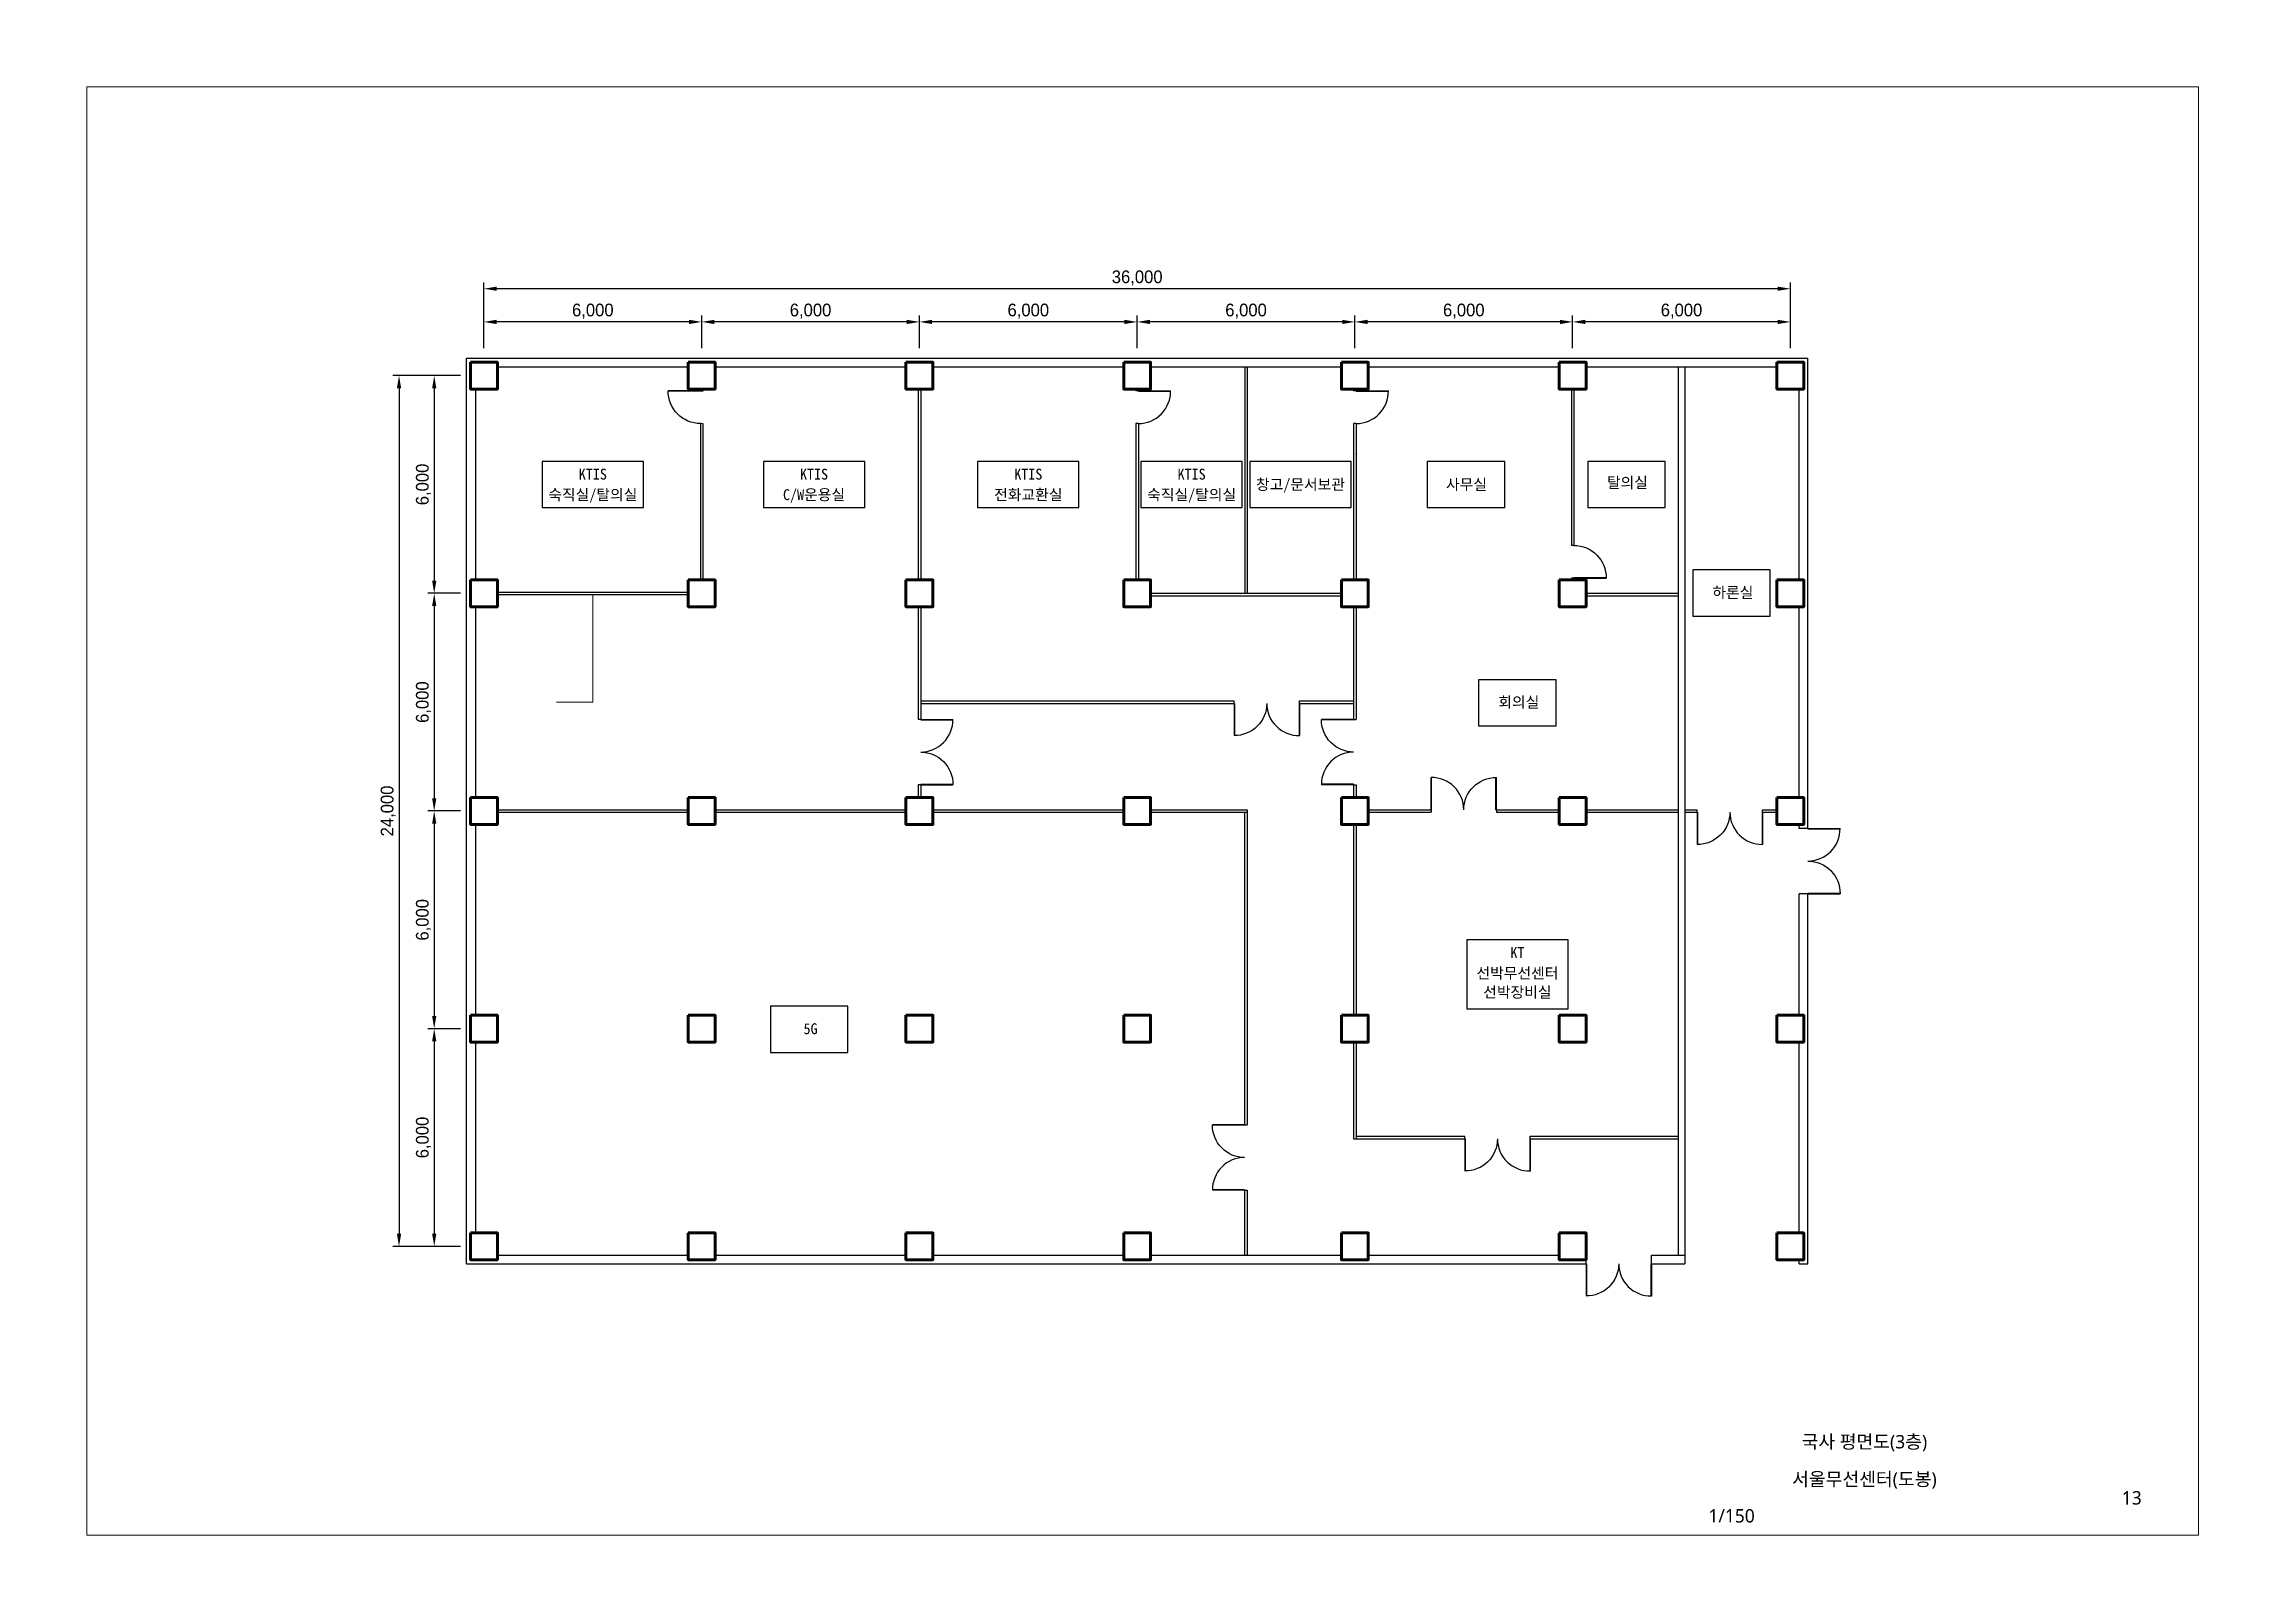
# Paper-space layout 'Layout1' of a CAD drawing. Extents: x -30484 to 30138, y -21389 to 20892.
# The model-space entities are those that its viewports show. They can reach past a viewport. Long polylines and large blocks are cut down to what shows.
import ezdxf
from ezdxf.enums import TextEntityAlignment as Align

# ---------------------------------------------------------------- set-up
doc = ezdxf.new("R2010")
doc.units = 0
doc.header["$LTSCALE"] = 150
doc.header["$MEASUREMENT"] = 0
doc.layers.get('0').update_dxf_attribs({"linetype": 'CONTINUOUS'})
doc.layers.get('Defpoints').update_dxf_attribs({"linetype": 'CONTINUOUS'})
doc.layers.add('arch', color=9, linetype='CONTINUOUS', lineweight=20)
doc.layers.add('DIM', color=1, linetype='CONTINUOUS', lineweight=18)
doc.layers.get('Defpoints').off()
doc.styles.get("Standard").update_dxf_attribs({"font": ''})
doc.styles.add('STYLE1', font='malgun.ttf')
doc.styles.add('돋움', font='')
doc.styles.add('일반문자체', font='')
doc.styles.get('Standard').set_extended_font_data('BatangChe')
doc.styles.get('돋움').set_extended_font_data('Dotum')
doc.styles.get('일반문자체').set_extended_font_data('DotumChe')
doc.dimstyles.new('ISO-150', dxfattribs={"dimscale": 140, "dimtxt": 2.5, "dimasz": 2.5, "dimexe": 1.25, "dimexo": 2, "dimtad": 1, "dimtoh": 1, "dimdec": 0, "dimlunit": 6, "dimtxsty": 'Standard', "dimcen": 2.5, "dimclrd": 1, "dimclre": 1, "dimclrt": 7, "dimadec": 0, "dimazin": 0, "dimtfac": 1, "dimtdec": 0, "dimtofl": 0, "dimtmove": 0, "dimatfit": 3, "dimfxl": 1, "dimarcsym": 0})

# ---------------------------------------------------------------- blocks, each defined once
blk = doc.blocks.new('*D3')
at = {"layer": 'DIM', "color": 1, "linetype": 'Continuous', "lineweight": -2}
for p, q in [((11639, 12512), (11639, 13407)), ((17639, 12512), (17639, 13407)), ((17289, 13232), (11989, 13232))]:
    blk.add_line(p, q, dxfattribs=at)
at = {"layer": 'DIM', "color": 1, "linetype": 'Continuous'}
for points in [[(11989, 13290), (11989, 13173), (11639, 13232)], [(17289, 13290), (17289, 13173), (17639, 13232)]]:
    blk.add_solid(points, dxfattribs=at)
at = {"layer": 'DIM', "color": 7, "linetype": 'Continuous', "insert": (14639, 13528), "char_height": 350, "attachment_point": 5, "style": '돋움'}
blk.add_mtext('6,000', dxfattribs=at)
blk = doc.blocks.new('*D4')
at = {"layer": 'DIM', "color": 1, "linetype": 'Continuous', "lineweight": -2}
for p, q in [((5639, 12512), (5639, 13407)), ((11639, 12512), (11639, 13407)), ((11289, 13232), (5989, 13232))]:
    blk.add_line(p, q, dxfattribs=at)
at = {"layer": 'DIM', "color": 1, "linetype": 'Continuous'}
for points in [[(5989, 13290), (5989, 13173), (5639, 13232)], [(11289, 13290), (11289, 13173), (11639, 13232)]]:
    blk.add_solid(points, dxfattribs=at)
at = {"layer": 'DIM', "color": 7, "linetype": 'Continuous', "insert": (8639, 13528), "char_height": 350, "attachment_point": 5, "style": '돋움'}
blk.add_mtext('6,000', dxfattribs=at)
blk = doc.blocks.new('*D5')
at = {"layer": 'DIM', "color": 1, "linetype": 'Continuous', "lineweight": -2}
for p, q in [((-361, 12512), (-361, 13407)), ((5639, 12512), (5639, 13407)), ((5289, 13232), (-11, 13232))]:
    blk.add_line(p, q, dxfattribs=at)
at = {"layer": 'DIM', "color": 1, "linetype": 'Continuous'}
for points in [[(-11, 13290), (-11, 13173), (-361, 13232)], [(5289, 13290), (5289, 13173), (5639, 13232)]]:
    blk.add_solid(points, dxfattribs=at)
at = {"layer": 'DIM', "color": 7, "linetype": 'Continuous', "insert": (2639, 13528), "char_height": 350, "attachment_point": 5, "style": '돋움'}
blk.add_mtext('6,000', dxfattribs=at)
blk = doc.blocks.new('*D6')
at = {"layer": 'DIM', "color": 1, "linetype": 'Continuous', "lineweight": -2}
for p, q in [((-6361, 12512), (-6361, 13407)), ((-361, 12512), (-361, 13407)), ((-711, 13232), (-6011, 13232))]:
    blk.add_line(p, q, dxfattribs=at)
at = {"layer": 'DIM', "color": 1, "linetype": 'Continuous'}
for points in [[(-6011, 13290), (-6011, 13173), (-6361, 13232)], [(-711, 13290), (-711, 13173), (-361, 13232)]]:
    blk.add_solid(points, dxfattribs=at)
at = {"layer": 'DIM', "color": 7, "linetype": 'Continuous', "insert": (-3361, 13528), "char_height": 350, "attachment_point": 5, "style": '돋움'}
blk.add_mtext('6,000', dxfattribs=at)
blk = doc.blocks.new('*D7')
at = {"layer": 'DIM', "color": 1, "linetype": 'Continuous', "lineweight": -2}
for p, q in [((-12361, 12512), (-12361, 13407)), ((-6361, 12512), (-6361, 13407)), ((-6711, 13232), (-12011, 13232))]:
    blk.add_line(p, q, dxfattribs=at)
at = {"layer": 'DIM', "color": 1, "linetype": 'Continuous'}
for points in [[(-12011, 13290), (-12011, 13173), (-12361, 13232)], [(-6711, 13290), (-6711, 13173), (-6361, 13232)]]:
    blk.add_solid(points, dxfattribs=at)
at = {"layer": 'DIM', "color": 7, "linetype": 'Continuous', "insert": (-9361, 13528), "char_height": 350, "attachment_point": 5, "style": '돋움'}
blk.add_mtext('6,000', dxfattribs=at)
blk = doc.blocks.new('*D8')
at = {"layer": 'DIM', "color": 1, "linetype": 'Continuous', "lineweight": -2}
for p, q in [((-18361, 12512), (-18361, 13407)), ((-12361, 12512), (-12361, 13407)), ((-12711, 13232), (-18011, 13232))]:
    blk.add_line(p, q, dxfattribs=at)
at = {"layer": 'DIM', "color": 1, "linetype": 'Continuous'}
for points in [[(-18011, 13290), (-18011, 13173), (-18361, 13232)], [(-12711, 13290), (-12711, 13173), (-12361, 13232)]]:
    blk.add_solid(points, dxfattribs=at)
at = {"layer": 'DIM', "color": 7, "linetype": 'Continuous', "insert": (-15361, 13528), "char_height": 350, "attachment_point": 5, "style": '돋움'}
blk.add_mtext('6,000', dxfattribs=at)
blk = doc.blocks.new('*D9')
at = {"layer": 'DIM', "color": 1, "linetype": 'Continuous', "lineweight": -2}
for p, q in [((-19011, 11752), (-19906, 11752)), ((-19731, 11402), (-19731, 6102)), ((-19011, 5752), (-19906, 5752))]:
    blk.add_line(p, q, dxfattribs=at)
at = {"layer": 'DIM', "color": 1, "linetype": 'Continuous'}
for points in [[(-19789, 11402), (-19673, 11402), (-19731, 11752)], [(-19789, 6102), (-19673, 6102), (-19731, 5752)]]:
    blk.add_solid(points, dxfattribs=at)
at = {"layer": 'DIM', "color": 7, "linetype": 'Continuous', "insert": (-20027, 8752), "char_height": 350, "attachment_point": 5, "rotation": 90, "style": '돋움'}
blk.add_mtext('6,000', dxfattribs=at)
blk = doc.blocks.new('*D10')
at = {"layer": 'DIM', "color": 1, "linetype": 'Continuous', "lineweight": -2}
for p, q in [((-19011, 5752), (-19906, 5752)), ((-19731, 5402), (-19731, 102)), ((-19011, -248), (-19906, -248))]:
    blk.add_line(p, q, dxfattribs=at)
at = {"layer": 'DIM', "color": 1, "linetype": 'Continuous'}
for points in [[(-19789, 5402), (-19673, 5402), (-19731, 5752)], [(-19789, 102), (-19673, 102), (-19731, -248)]]:
    blk.add_solid(points, dxfattribs=at)
at = {"layer": 'DIM', "color": 7, "linetype": 'Continuous', "insert": (-20027, 2752), "char_height": 350, "attachment_point": 5, "rotation": 90, "style": '돋움'}
blk.add_mtext('6,000', dxfattribs=at)
blk = doc.blocks.new('*D11')
at = {"layer": 'DIM', "color": 1, "linetype": 'Continuous', "lineweight": -2}
for p, q in [((-19011, -248), (-19906, -248)), ((-19731, -598), (-19731, -5898)), ((-19011, -6248), (-19906, -6248))]:
    blk.add_line(p, q, dxfattribs=at)
at = {"layer": 'DIM', "color": 1, "linetype": 'Continuous'}
for points in [[(-19789, -598), (-19673, -598), (-19731, -248)], [(-19789, -5898), (-19673, -5898), (-19731, -6248)]]:
    blk.add_solid(points, dxfattribs=at)
at = {"layer": 'DIM', "color": 7, "linetype": 'Continuous', "insert": (-20027, -3248), "char_height": 350, "attachment_point": 5, "rotation": 90, "style": '돋움'}
blk.add_mtext('6,000', dxfattribs=at)
blk = doc.blocks.new('*D12')
at = {"layer": 'DIM', "color": 1, "linetype": 'Continuous', "lineweight": -2}
for p, q in [((-19011, -6248), (-19906, -6248)), ((-19731, -6598), (-19731, -11898)), ((-19011, -12248), (-19906, -12248))]:
    blk.add_line(p, q, dxfattribs=at)
at = {"layer": 'DIM', "color": 1, "linetype": 'Continuous'}
for points in [[(-19789, -6598), (-19673, -6598), (-19731, -6248)], [(-19789, -11898), (-19673, -11898), (-19731, -12248)]]:
    blk.add_solid(points, dxfattribs=at)
at = {"layer": 'DIM', "color": 7, "linetype": 'Continuous', "insert": (-20027, -9248), "char_height": 350, "attachment_point": 5, "rotation": 90, "style": '돋움'}
blk.add_mtext('6,000', dxfattribs=at)
blk = doc.blocks.new('*D13')
at = {"layer": 'arch', "color": 1, "linetype": 'Continuous', "lineweight": -2}
for p, q in [((-18361, 12512), (-18361, 14321)), ((17289, 14146), (-18011, 14146)), ((17639, 12512), (17639, 14321))]:
    blk.add_line(p, q, dxfattribs=at)
at = {"layer": 'arch', "color": 1, "linetype": 'Continuous'}
for points in [[(-18011, 14205), (-18011, 14088), (-18361, 14146)], [(17289, 14205), (17289, 14088), (17639, 14146)]]:
    blk.add_solid(points, dxfattribs=at)
at = {"layer": 'arch', "color": 7, "linetype": 'Continuous', "insert": (-361, 14443), "char_height": 350, "attachment_point": 5, "style": '돋움'}
blk.add_mtext('36,000', dxfattribs=at)
blk = doc.blocks.new('*D14')
at = {"layer": 'arch', "color": 1, "linetype": 'Continuous', "lineweight": -2}
for p, q in [((-19011, 11752), (-20876, 11752)), ((-20701, 11402), (-20701, -11898)), ((-19011, -12248), (-20876, -12248))]:
    blk.add_line(p, q, dxfattribs=at)
at = {"layer": 'arch', "color": 1, "linetype": 'Continuous'}
for points in [[(-20759, 11402), (-20642, 11402), (-20701, 11752)], [(-20759, -11898), (-20642, -11898), (-20701, -12248)]]:
    blk.add_solid(points, dxfattribs=at)
at = {"layer": 'arch', "color": 7, "linetype": 'Continuous', "insert": (-20997, -248), "char_height": 350, "attachment_point": 5, "rotation": 90, "style": '돋움'}
blk.add_mtext('24,000', dxfattribs=at)
blk = doc.blocks.new('A$C18BE6784')
at = {"layer": 'arch', "color": 8, "lineweight": -3}
for p, q in [((-900, -28), (-900, -917)), ((-888, -28), (-888, -917)), ((888, -28), (888, -917)), ((900, -28), (900, -917))]:
    blk.add_line(p, q, dxfattribs=at)
for points in [[(-900, -28), (-888, -28)], [(900, -28), (888, -28)]]:
    blk.add_lwpolyline(points, dxfattribs=at)
at = {"layer": 'arch', "color": 8, "lineweight": -3, "extrusion": (0, 0, -1)}
blk.add_ellipse((-888, -28), major_axis=(628, -628), ratio=1, start_param=5.497738, end_param=7.081894, dxfattribs=at)
at = {"layer": 'arch', "color": 8, "lineweight": -3}
blk.add_ellipse((888, -28), major_axis=(-876, 145), ratio=1, start_param=0.164071, end_param=1.748227, dxfattribs=at)
blk = doc.blocks.new('A$C2CD672AE')
at = {"layer": 'arch', "color": 8, "lineweight": -3}
for p, q in [((0, 150), (0, 1038)), ((12, 150), (12, 1038))]:
    blk.add_line(p, q, dxfattribs=at)
blk.add_lwpolyline([(12, 150), (0, 150)], dxfattribs=at)
blk.add_ellipse((12, 150), major_axis=(876, -145), ratio=1, start_param=0.164071, end_param=1.748227, dxfattribs=at)
blk = doc.blocks.new('A$C44D83544')
at = {"layer": 'arch', "color": 8, "linetype": 'Continuous', "lineweight": 60}
blk.add_lwpolyline([(-74, 70), (666, 70), (666, -670), (-74, -670)], close=True, dxfattribs=at)

msp = doc.modelspace()

# ---------------------------------------------------------------- linework, layer by layer
at = {"color": 8, "linetype": 'Continuous', "lineweight": -3}
for points, elevation in [([(978886, 406160), (978886, 406230)], -1), ([(980686, 406160), (980686, 406230)], 0), ([(970249, 405720), (970179, 405720)], 0), ([(970249, 403920), (970179, 403920)], 0), ([(985242, 394160), (985242, 394230)], 0)]:
    msp.add_lwpolyline(points, dxfattribs=dict(at, elevation=elevation))
for points in [[(991647, 403160), (991647, 403230)], [(993447, 403160), (993447, 403230)]]:
    msp.add_lwpolyline(points, dxfattribs=at)
at = {"layer": 'arch', "color": 8, "lineweight": -3}
for p, q in [((964249, 414775), (963291, 414775)), ((964249, 414763), (963291, 414763)), ((976249, 414775), (977137, 414775)), ((976249, 414763), (977137, 414763)), ((982249, 414775), (983137, 414775)), ((982249, 414763), (983137, 414763))]:
    msp.add_line(p, q, dxfattribs=at)
at = {"layer": 'arch', "color": 8, "linetype": 'Continuous'}
msp.add_line((964179, 413875), (964249, 413875), dxfattribs=at)
at = {"layer": 'arch', "color": 8, "linetype": 'Continuous', "lineweight": -3}
for points, elevation in [([(957734, 415675), (994694, 415675)], 0), ([(957734, 390715), (957734, 415675)], 0), ([(994694, 402715), (994694, 415675)], -1), ([(994454, 409565), (994454, 414825)], -1), ([(958584, 409160), (963844, 409160)], 0), ([(994454, 403565), (994454, 408825)], -1), ([(978886, 406160), (978886, 406230)], -1), ([(980686, 406160), (980686, 406230)], 0), ([(970249, 406160), (978886, 406160)], 0), ([(980686, 406160), (982179, 406160)], 0), ([(958584, 403160), (963844, 403160)], 0), ([(964584, 403160), (969844, 403160)], 0), ([(970584, 403160), (975844, 403160)], 0), ([(976584, 403160), (979244, 403160)], 0), ([(979174, 403160), (979174, 394545)], 0), ([(979244, 403230), (979244, 394545)], 0), ([(982584, 403230), (984314, 403230)], 0), ([(982584, 403160), (984314, 403160)], -1), ([(984314, 403230), (984314, 403160)], 0), ([(986102, 403230), (987844, 403230)], 0), ([(986114, 403230), (986114, 403160)], 0), ([(986114, 403160), (987844, 403160)], -1), ([(988584, 403230), (991134, 403230)], 0), ([(988584, 403160), (991134, 403160)], -1), ([(991314, 403230), (991647, 403230)], 0), ([(991314, 403160), (991647, 403160)], -1), ([(993447, 403230), (993844, 403230)], 0), ([(993447, 403160), (993844, 403160)], -1), ([(994454, 402715), (994454, 402825)], -1), ([(994694, 402715), (994454, 402715)], -1), ([(994694, 400915), (994454, 400915)], -1), ([(994454, 397565), (994454, 400915)], -1), ([(994694, 390715), (994694, 400915)], -1), ([(994454, 391565), (994454, 396825)], -1), ([(982179, 394160), (985254, 394160)], -1), ([(982249, 394230), (985242, 394230)], 0), ([(987030, 394160), (991124, 394160)], -1), ([(987042, 394160), (987042, 394230)], 0), ([(987042, 394230), (991124, 394230)], 0), ([(979174, 392745), (979174, 390955)], 0), ([(979244, 392745), (979244, 390955)], 0), ([(957738, 390715), (988596, 390715)], 0), ([(990372, 390715), (991304, 390715)], 0), ([(994454, 390715), (994454, 390825)], -1), ([(994454, 390715), (994694, 390715)], 0)]:
    msp.add_lwpolyline(points, dxfattribs=dict(at, elevation=elevation))
for points in [[(958588, 415435), (963844, 415435)], [(964584, 415435), (969844, 415435)], [(970584, 415435), (975844, 415435)], [(976584, 415435), (981844, 415435)], [(979179, 415435), (979179, 409195)], [(979249, 415435), (979249, 409195)], [(982584, 415435), (987844, 415435)], [(988584, 415435), (993844, 415435)], [(991134, 390955), (991134, 415435)], [(991314, 390715), (991314, 415435)], [(957978, 414825), (957978, 409565)], [(964179, 414825), (964179, 414775)], [(964249, 414825), (964249, 414763)], [(970179, 414825), (970179, 409565)], [(970249, 414825), (970249, 409565)], [(976179, 414825), (976179, 414775)], [(982179, 414825), (982179, 414775)], [(988179, 414825), (988179, 410515)], [(988249, 414825), (988249, 410515)], [(964179, 413875), (964179, 409565)], [(964249, 413875), (964249, 409565)], [(976179, 413875), (976179, 409565)], [(976249, 413875), (976179, 413875)], [(976249, 413875), (976249, 409565)], [(982249, 413875), (982179, 413875)], [(982179, 413875), (982179, 409565)], [(982249, 413875), (982249, 409565)], [(988249, 410515), (988179, 410515)], [(958584, 409230), (963844, 409230)], [(988249, 409615), (988179, 409615)], [(988179, 409615), (988179, 409565)], [(988249, 409615), (988249, 409565)], [(957978, 408825), (957978, 403565)], [(970179, 408825), (970179, 405720)], [(970249, 408825), (970249, 405720)], [(976584, 409195), (981844, 409195)], [(976584, 409125), (981844, 409125)], [(982179, 408825), (982179, 405720)], [(982249, 408825), (982249, 405720)], [(988584, 409195), (991134, 409195)], [(988584, 409125), (991134, 409125)], [(970249, 406230), (978886, 406230)], [(980686, 406230), (982179, 406230)], [(982179, 405720), (982249, 405720)], [(970179, 403920), (970179, 403565)], [(970249, 403920), (970249, 403565)], [(982179, 403920), (982249, 403920)], [(982179, 403920), (982179, 403565)], [(982249, 403920), (982249, 403565)], [(958584, 403230), (963844, 403230)], [(964584, 403230), (969844, 403230)], [(970584, 403230), (975844, 403230)], [(976584, 403230), (979244, 403230)], [(991647, 403160), (991647, 403230)], [(993447, 403160), (993447, 403230)], [(957978, 402825), (957978, 397565)], [(982179, 402825), (982179, 397565)], [(982249, 402825), (982249, 397565)], [(957978, 396825), (957978, 391565)], [(982179, 396825), (982179, 394160)], [(982249, 396825), (982249, 394160)], [(979174, 394545), (979244, 394545)], [(979174, 392745), (979244, 392745)], [(958584, 390955), (963844, 390955)], [(964584, 390955), (969844, 390955)], [(970584, 390955), (975844, 390955)], [(976584, 390955), (981844, 390955)], [(982584, 390955), (987844, 390955)], [(988584, 390715), (988584, 390825)], [(988584, 390715), (988584, 390825)], [(990384, 390715), (990384, 390955)], [(990384, 390715), (990384, 390955)], [(990384, 390955), (991304, 390955)]]:
    msp.add_lwpolyline(points, dxfattribs=at)
at = {"layer": 'arch', "color": 8, "linetype": 'Continuous'}
msp.add_lwpolyline([(964179, 414775), (964249, 414775)], dxfattribs=at)
at = {"layer": 'arch', "color": 8, "lineweight": -3}
for points in [[(976249, 414775), (976179, 414775)], [(976249, 414825), (976249, 414763)], [(982249, 414775), (982179, 414775)], [(982249, 414825), (982249, 414763)], [(982249, 413025), (982249, 413037)]]:
    msp.add_lwpolyline(points, dxfattribs=at)
at = {"layer": 'arch', "color": 8, "elevation": 0}
msp.add_lwpolyline([(961214, 409160), (961214, 406195), (960214, 406195)], dxfattribs=at)
at = {"layer": 'arch', "color": 8, "lineweight": -3, "extrusion": (0, 0, -1)}
msp.add_ellipse((964179, 414763), major_axis=(628, -628), ratio=1, start_param=0.785349, end_param=2.369505, dxfattribs=at)
at = {"layer": 'arch', "color": 8, "lineweight": -3}
for centre in [(976249, 414763), (982249, 414763)]:
    msp.add_ellipse(centre, major_axis=(-145, -876), ratio=1, start_param=0.164071, end_param=1.748227, dxfattribs=at)
at = {"layer": 'DIM', "color": 2, "linetype": 'Continuous'}
msp.add_lwpolyline([(947270, 423157), (1005462, 423157), (1005462, 383233), (947270, 383233)], close=True, dxfattribs=at)

# ---------------------------------------------------------------- block references
at = {"layer": 'arch', "color": 8, "linetype": 'Continuous', "lineweight": -3}
for name, p in [('A$C44D83544', (957918, 415495)), ('A$C44D83544', (963918, 415495)), ('A$C44D83544', (969918, 415495)), ('A$C44D83544', (975918, 415495)), ('A$C44D83544', (981918, 415495)), ('A$C44D83544', (987918, 415495)), ('A$C44D83544', (993918, 415495)), ('A$C44D83544', (957918, 409495)), ('A$C44D83544', (963918, 409495)), ('A$C44D83544', (969918, 409495)), ('A$C44D83544', (975918, 409495)), ('A$C44D83544', (981918, 409495)), ('A$C44D83544', (987918, 409495)), ('A$C44D83544', (993918, 409495)), ('A$C18BE6784', (979786, 406189, -1)), ('A$C44D83544', (957918, 403495)), ('A$C44D83544', (963918, 403495)), ('A$C44D83544', (969918, 403495)), ('A$C44D83544', (975918, 403495)), ('A$C44D83544', (981918, 403495)), ('A$C44D83544', (987918, 403495)), ('A$C18BE6784', (992547, 403189)), ('A$C44D83544', (993918, 403495)), ('A$C44D83544', (957918, 397495)), ('A$C44D83544', (963918, 397495)), ('A$C44D83544', (969918, 397495)), ('A$C44D83544', (975918, 397495)), ('A$C44D83544', (981918, 397495)), ('A$C44D83544', (987918, 397495)), ('A$C44D83544', (993918, 397495)), ('A$C18BE6784', (986142, 394189, 0)), ('A$C44D83544', (957918, 391495)), ('A$C44D83544', (963918, 391495)), ('A$C44D83544', (969918, 391495)), ('A$C44D83544', (975918, 391495)), ('A$C44D83544', (981918, 391495)), ('A$C44D83544', (987918, 391495)), ('A$C44D83544', (993918, 391495)), ('A$C18BE6784', (989484, 390744)), ('A$C18BE6784', (989484, 390744))]:
    msp.add_blockref(name, p, dxfattribs=at)
at = {"layer": 'arch', "color": 8, "linetype": 'Continuous', "lineweight": -3, "xscale": -1, "rotation": 270}
msp.add_blockref('A$C2CD672AE', (988099, 409615), dxfattribs=at)
at = {"layer": 'arch', "color": 8, "linetype": 'Continuous', "lineweight": -3}
for p, rotation in [((970221, 404820), 90), ((982208, 404820), 270), ((985214, 403202, 0), 180), ((994666, 401815), 90), ((994666, 401815), 90), ((979203, 393645), 270)]:
    msp.add_blockref('A$C18BE6784', p, dxfattribs=dict(at, rotation=rotation))

psp = doc.layouts.get("Layout1")

# ---------------------------------------------------------------- linework, layer by layer
at = {"color": 7, "linetype": 'Continuous', "elevation": 0.5}
for points in [[(-16757.1, 8114.6), (-13964.9, 8114.6), (-13964.9, 9388.4), (-16757.1, 9388.4)], [(-10661.6, 8114.6), (-7869.4, 8114.6), (-7869.4, 9388.4), (-10661.6, 9388.4)], [(-4757.1, 8114.6), (-1964.9, 8114.6), (-1964.9, 9388.4), (-4757.1, 9388.4)], [(-256.9, 8114.6), (2535.3, 8114.6), (2535.3, 9388.4), (-256.9, 9388.4)], [(2742.9, 8114.6), (5535.1, 8114.6), (5535.1, 9388.4), (2742.9, 9388.4)], [(7632.6, 8114.6), (9768.1, 8114.6), (9768.1, 9388.4), (7632.6, 9388.4)], [(12054, 8114.6), (14189.5, 8114.6), (14189.5, 9388.4), (12054, 9388.4)], [(14946.9, 5122.8), (17082.3, 5122.8), (17082.3, 6396.6), (14946.9, 6396.6)], [(9048.7, 2097.1), (11184.2, 2097.1), (11184.2, 3370.9), (9048.7, 3370.9)], [(8720.4, -5699.2), (11512.6, -5699.2), (11512.6, -3797.8), (8720.4, -3797.8)]]:
    psp.add_lwpolyline(points, close=True, dxfattribs=at)
at = {"color": 7, "linetype": 'Continuous'}
psp.add_lwpolyline([(-10468.5, -6902.1), (-8333.1, -6902.1), (-8333.1, -5628.3), (-10468.5, -5628.3)], close=True, dxfattribs=at)

# ---------------------------------------------------------------- texts
at = {"color": 7, "lineweight": 30, "style": '일반문자체'}
for s, p in [('KTIS', (-15361, 9035.5, 0.5)), ('KTIS', (-9265.5, 9035.5, 0.5)), ('KTIS', (-3361, 9035.5, 0.5)), ('KTIS', (1139.2, 9035.5, 0.5)), ('숙직실/탈의실', (-15361, 8469.9, 0.5)), ('C/W운용실', (-9265.5, 8469.9, 0.5)), ('전화교환실', (-3361, 8469.9, 0.5)), ('숙직실/탈의실', (1139.2, 8469.9, 0.5)), ('창고/문서보관', (4139, 8751.5, 0.5)), ('사무실', (8714.2, 8751.5, 0.5)), ('탈의실', (13148.1, 8802.7, 0.5)), ('하론실', (16054.4, 5776.4, 0.5)), ('회의실', (10156.2, 2750.7, 0.5)), ('KT', (10116.5, -4150.7, 0.5)), ('선박무선센터', (10116.5, -4716.3, 0.5)), ('선박장비실', (10116.5, -5241.4, 0.5)), ('5G', (-9361, -6248.5))]:
    psp.add_text(s, height=300, dxfattribs=at).set_placement(p, align=Align.MIDDLE_CENTER)
at = {"color": 7, "lineweight": 0, "style": 'STYLE1'}
for s, p in [('국사 평면도(3층)', (19678.7, -17632.3, 69.4)), ('서울무선센터(도봉)', (19678.7, -18663.5, 69.4)), ('1/150', (16018.7, -19674.6, 69.4))]:
    psp.add_text(s, height=368.3, dxfattribs=at).set_placement(p, align=Align.MIDDLE_CENTER)
at = {"linetype": 'Continuous', "style": 'STYLE1'}
psp.add_text('13', height=368.3, dxfattribs=at).set_placement((27044.7, -19179.1), align=Align.MIDDLE_CENTER)

# ---------------------------------------------------------------- dimensions: what is measured, and where the dimension line sits
at = {"layer": 'arch', "color": 8, "linetype": 'Continuous'}
for p1, p2, distance, picture, middle in [((17639, 12231.5), (-18361, 12231.5), -1914.8, '*D13', (-361, 14442.8)), ((-18731, 11751.5), (-18731, -12248.5), -1969.6, '*D14', (-20997.1, -248.5))]:
    dim = psp.add_aligned_dim(p1=p1, p2=p2, distance=distance, dimstyle='ISO-150', override={"dimtxsty": '돋움'}, dxfattribs=at)
    dim.commit()
    dim.dimension.update_dxf_attribs({"geometry": picture, "text_midpoint": middle})
at = {"layer": 'DIM', "linetype": 'Continuous'}
for p1, p2, picture, middle in [((-12361, 12231.5), (-18361, 12231.5), '*D8', (-15361, 13528)), ((-6361, 12231.5), (-12361, 12231.5), '*D7', (-9361, 13528)), ((-361, 12231.5), (-6361, 12231.5), '*D6', (-3361, 13528)), ((5639, 12231.5), (-361, 12231.5), '*D5', (2639, 13528)), ((11639, 12231.5), (5639, 12231.5), '*D4', (8639, 13528)), ((17639, 12231.5), (11639, 12231.5), '*D3', (14639, 13528)), ((-18731, 11751.5), (-18731, 5751.5), '*D9', (-20027.5, 8751.5)), ((-18731, 5751.5), (-18731, -248.5), '*D10', (-20027.5, 2751.5)), ((-18731, -248.5), (-18731, -6248.5), '*D11', (-20027.5, -3248.5)), ((-18731, -6248.5), (-18731, -12248.5), '*D12', (-20027.5, -9248.5))]:
    dim = psp.add_aligned_dim(p1=p1, p2=p2, distance=-1000, dimstyle='ISO-150', override={"dimtxsty": '돋움'}, dxfattribs=at)
    dim.commit()
    dim.dimension.update_dxf_attribs({"geometry": picture, "text_midpoint": middle})

# ---------------------------------------------------------------- viewports
at = {"layer": 'Defpoints', "color": 2, "linetype": 'Continuous'}
psp.add_viewport(center=(-172.7, -248.5), size=(60622.3, 42280.924), view_center_point=(976402.6, 403195.1), view_height=42280.924, dxfattribs=at)

doc.saveas('drawing.dxf')
